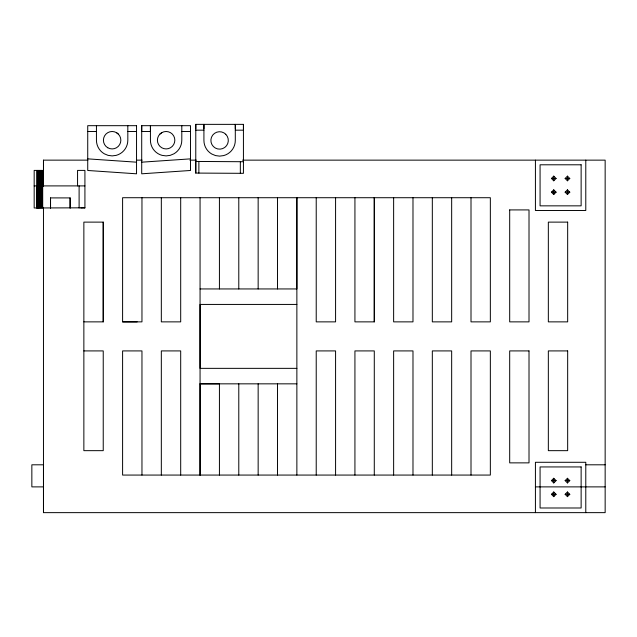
<?xml version="1.0" encoding="UTF-8"?>
<svg xmlns="http://www.w3.org/2000/svg" width="637" height="637" viewBox="0 0 637 637"><rect width="100%" height="100%" fill="white"/><g stroke="black" fill="none" stroke-linecap="round" stroke-linejoin="round"><path stroke-width="0.96" d="M242.538 160.142L605.15 160.142L605.15 512.642L43.467 512.642L43.467 207.351M43.467 186.53L43.467 160.142L87.89 160.142M80.859 207.981L84.92 207.813L34.175 207.981L34.175 170.405L42.695 170.405L42.695 207.981M83.861 321.868L83.861 222.122L103.234 222.122L103.234 321.868L83.861 321.868L83.861 450.662L103.234 450.662L103.234 350.915L83.861 350.915M137.162 321.868L122.599 321.868L122.599 197.717L490.347 197.717L490.347 321.868L471.006 321.868L471.006 197.717M141.709 125.68L141.709 173.805L190.519 170.477L190.519 125.68L141.709 125.68L141.709 131.493L150.428 131.493L150.428 125.68L150.428 140.212A15.686 15.686 0 0 0 162.053 155.364L166.114 155.898L170.175 155.364L173.957 153.796A15.686 15.686 0 0 0 181.8 140.212L181.8 125.68M141.963 475.067L141.963 350.915L122.599 350.915L122.599 475.067L490.347 475.067L490.347 350.915L471.006 350.915L471.006 475.067M161.328 197.717L161.328 321.868L180.693 321.868L180.693 197.717M243.43 124.366L243.43 173.328L195.766 173.081L195.79 124.358L243.438 124.366L243.438 129.438M200.058 288.943L296.866 288.943L296.866 197.717L296.866 368.353L200.058 368.353L200.066 197.717M219.431 475.067L219.431 383.84L200.058 383.84L200.058 475.067L200.058 304.43L296.866 304.43M238.787 475.067L238.787 383.84M238.787 288.943L238.787 197.717M240.34 173.328L240.34 161.71L198.887 161.464L195.79 161.464L195.766 173.081M258.152 475.067L258.152 383.84M258.152 288.943L258.152 197.717M277.509 288.943L277.509 197.717M296.866 475.067L296.866 368.353M316.223 475.067L316.223 350.915L335.58 350.915L335.58 475.067M335.58 197.717L335.58 321.868L316.223 321.868L316.223 197.717M354.928 475.067L354.928 350.915L374.285 350.915L374.285 475.067M354.936 197.717L354.928 321.868L374.285 321.868L374.285 197.717L374.285 321.868M393.634 475.067L393.634 350.915L412.983 350.915L412.983 475.067M432.324 475.067L432.324 350.915L451.665 350.915L451.665 475.067M432.324 197.717L432.324 321.868L451.665 321.868L451.665 197.717M198.871 173.081L198.887 161.464M551.419 178.464L553.744 176.138L556.069 178.464L553.744 180.789L551.419 178.464L556.069 178.464M551.419 192.175L553.744 189.85L556.069 192.175L553.744 194.5L551.419 192.175L556.069 192.175M565.138 178.464L567.456 176.138L569.781 178.464L567.456 180.789L565.138 178.464L569.781 178.464M565.138 192.175L567.456 189.85L569.781 192.175L567.456 194.5L565.138 192.175L569.781 192.175M551.419 480.609L553.744 478.283L556.069 480.609L553.744 482.934L551.419 480.609L556.069 480.609M551.419 494.32L553.744 491.995L556.069 494.32L553.744 496.645L551.419 494.32L556.069 494.32M565.138 480.609L567.456 478.283L569.781 480.609L567.456 482.934L565.138 480.609L569.781 480.609M565.138 494.32L567.456 491.995L569.781 494.32L567.456 496.645L565.138 494.32L569.781 494.32M159.951 134.049L161.758 132.663A8.719 8.719 0 0 1 174.833 140.212A8.719 8.719 0 0 1 161.758 147.76A8.719 8.719 0 0 1 161.758 132.663M141.709 162.18L190.519 158.86M195.79 130.171L203.928 130.171M235.308 130.171L243.438 130.171M87.731 131.493L96.442 131.493M127.822 131.493L136.541 131.493M181.8 131.493L190.519 131.493M137.162 160.142L142.099 160.142M189.882 160.142L196.331 160.142M240.34 161.71L243.438 161.71M34.175 185.9L84.92 185.9M122.599 321.868L141.963 321.868L141.963 197.717M200.058 383.84L296.866 383.84M585.785 464.803L605.15 464.803M43.467 486.883L31.85 486.883L31.85 464.803L43.467 464.803L43.467 512.642M535.422 486.883L605.15 486.883M87.731 158.86L136.541 162.18M116.491 132.663L118.299 134.049M195.79 124.358L195.79 128.714M585.785 160.142L585.785 210.497L535.422 210.497L535.422 160.142M585.785 512.642L585.785 462.287L535.422 462.287L535.422 512.642M567.456 176.138L567.456 180.789M567.456 189.85L567.456 194.5M567.456 478.283L567.456 482.934M567.456 491.995L567.456 496.645M553.744 176.138L553.744 180.789M553.744 189.85L553.744 194.5M553.744 478.283L553.744 482.934M553.744 491.995L553.744 496.645M412.983 197.717L412.983 321.868L393.634 321.868L393.634 197.717M277.509 383.84L277.509 475.067M235.308 128.714L235.3 124.366L235.3 140.435A15.686 15.686 0 0 1 223.667 155.587L219.606 156.121L215.545 155.587L211.763 154.019A15.686 15.686 0 0 1 203.92 140.435L203.928 124.358L203.928 128.714M219.423 197.717L219.431 288.943M180.693 475.067L180.693 350.915L161.328 350.915L161.328 475.067M127.822 125.68L127.822 140.212A15.686 15.686 0 0 1 116.197 155.364L112.136 155.898L108.075 155.364L104.293 153.796A15.686 15.686 0 0 1 96.442 140.212L96.442 125.68M103.234 222.122L103.234 321.868M84.92 207.981L84.92 170.405L77.563 170.405L77.563 185.9M79.107 185.9L79.107 207.981M70.158 207.981L70.158 197.908L50.49 197.908L50.49 207.981M70.102 197.908L70.102 207.981M50.546 197.908L50.546 207.981M43.467 160.142L43.475 185.9M41.994 170.405L41.994 207.981M41.294 170.405L41.294 207.981M40.617 170.405L40.617 207.981M39.964 170.405L39.964 207.981M39.351 170.405L39.351 207.981M38.793 170.405L38.793 207.981M38.284 170.405L38.284 207.981M37.838 170.405L37.838 207.981M37.472 170.405L37.472 207.981M37.177 170.405L37.177 207.981M36.962 170.405L36.962 207.981M36.842 185.9L36.842 207.981M509.688 209.915L509.688 321.868L529.013 321.868L529.013 209.915L509.688 209.915M136.541 125.68L87.731 125.68L87.731 170.477L136.541 173.805L136.541 125.68M581.135 164.792L540.072 164.792L540.072 205.847L581.135 205.847L581.135 164.792M567.663 222.122L548.338 222.122L548.338 321.868L567.663 321.868L567.663 222.122M529.013 350.915L509.688 350.915L509.688 462.868L529.013 462.868L529.013 350.915M567.663 350.915L548.338 350.915L548.338 450.662L567.663 450.662L567.663 350.915M581.135 466.937L540.072 466.937L540.072 507.992L581.135 507.992L581.135 466.937M225.777 134.272L223.961 132.886A8.719 8.719 0 0 0 210.919 139.678A8.719 8.719 0 0 0 222.576 148.628A8.719 8.719 0 0 0 225.761 134.272M107.772 147.76A8.719 8.719 0 0 0 120.847 140.212A8.719 8.719 0 0 0 107.772 132.663A8.719 8.719 0 0 0 107.772 147.76"/></g></svg>
